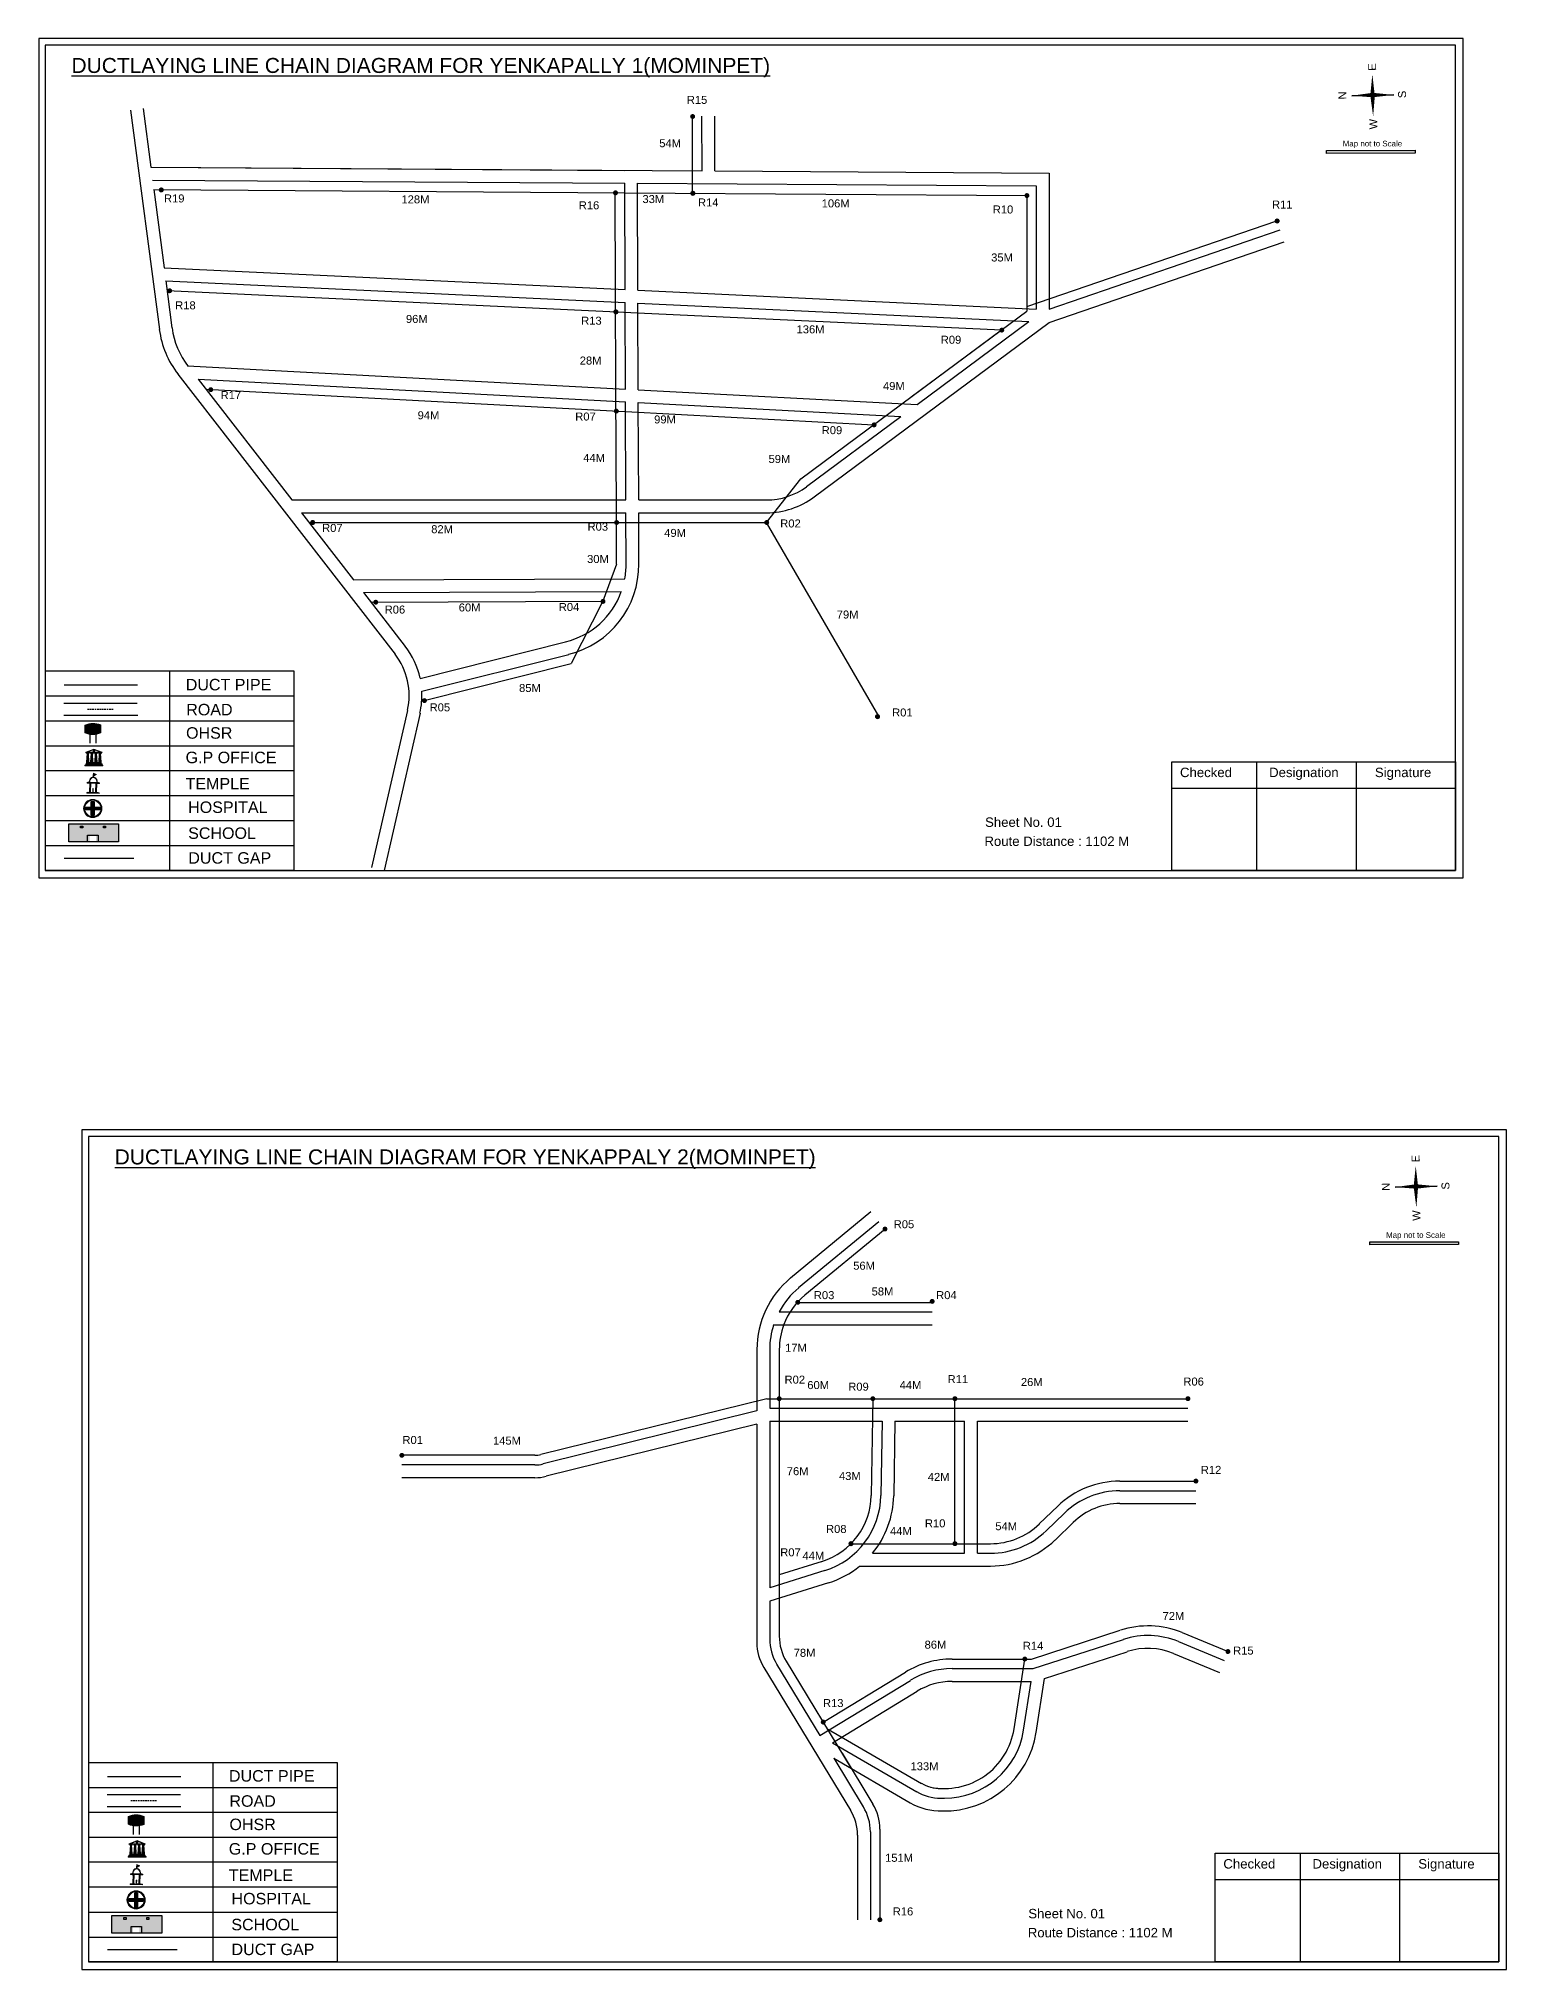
# Model space of a CAD drawing. Header units: inches. Extents: x -117 to 51867, y -12715 to 3423.
# Drawn here: x 47208 to 48126, y -9181 to -7974 of the extents above; entities that cross this region are included whole.
import ezdxf

# ---------------------------------------------------------------- set-up
doc = ezdxf.new("R2010")
doc.units = ezdxf.units.IN
doc.header["$MEASUREMENT"] = 0
doc.linetypes.add('DASHEDX2', pattern=[1.5, 1, -0.5])
for name, color, linetype in [('LANDMARK', 7, 'Continuous'), ('OHT', 7, 'Continuous'), ('pipe', 5, 'Continuous')]:
    doc.layers.add(name, color=color, linetype=linetype)
doc.styles.get("Standard").update_dxf_attribs({"font": 'arial.ttf'})

# ---------------------------------------------------------------- blocks, each defined once
blk = doc.blocks.new('OHT')
at = {"linetype": 'Continuous', "lineweight": 0, "true_color": 0x0ffffc}
blk.add_hatch(color=4, dxfattribs=at).paths.add_polyline_path([(0.012, 1), (0, 1, 0.101323), (-0.4, 0.916), (-0.4, 0.525, 0.194075), (0.399, 0.521), (0.399, 0.921, 0.097877)])
at = {"color": 4, "linetype": 'Continuous', "lineweight": 0, "true_color": 0x0ffffc, "flags": 128}
for points in [[(-0.4, 0.525), (-0.4, 0.916)], [(0.399, 0.521), (0.399, 0.921)]]:
    blk.add_lwpolyline(points, dxfattribs=at)
at = {"color": 4, "linetype": 'Continuous', "lineweight": 0, "true_color": 0x0ffffc, "const_width": 0.075, "flags": 128}
for points in [[(-0.15, 0), (-0.15, 0.475)], [(0.15, 0), (0.15, 0.473)]]:
    blk.add_lwpolyline(points, dxfattribs=at)
at = {"color": 4, "linetype": 'Continuous', "lineweight": 0, "true_color": 0x0ffffc}
for centre, radius, start, end in [((0.006, -0.019), 1.019, 67.31091, 113.47108), ((0.004, 1.513), 1.068, 247.76824, 291.70073)]:
    blk.add_arc(centre, radius, start, end, dxfattribs=at)
blk = doc.blocks.new('Government_Office')
at = {"linetype": 'Continuous', "lineweight": 0, "true_color": 0xff0000}
for points in [[(-0.5, 0.05), (0.5, 0.05), (0.5, 0), (-0.5, 0)], [(-0.45, 0.08), (-0.45, 0.12), (0.45, 0.12), (0.45, 0.08)], [(-0.4, 0.14), (-0.4, 0.18), (0.4, 0.18), (0.4, 0.14)]]:
    blk.add_hatch(color=1, dxfattribs=at).paths.add_polyline_path(points)
h = blk.add_hatch(color=1, dxfattribs=at)
h.paths.add_polyline_path([(0.44, 0.72), (0.45, 0.75), (0, 0.93), (-0.45, 0.75), (-0.44, 0.72)])
h.paths.add_polyline_path([(0.36, 0.75), (-0.36, 0.75), (0, 0.9)], flags=16)
h.paths.add_polyline_path([(0, 0.78, -1), (0, 0.87, -1)], flags=0)
h = blk.add_hatch(color=1, dxfattribs=at)
edge = h.paths.add_edge_path()
edge.add_line((-0.27, 0.2), (-0.3, 0.68))
edge.add_line((-0.3, 0.68), (-0.29, 0.68))
edge.add_arc((-0.28, 0.69), 0.0176, 225.304, 441.5659)
edge.add_line((-0.28, 0.7), (-0.39, 0.7))
edge.add_arc((-0.39, 0.69), 0.0176, 98.4341, 314.696)
edge.add_line((-0.38, 0.68), (-0.37, 0.68))
edge.add_line((-0.37, 0.68), (-0.4, 0.2))
edge.add_line((-0.4, 0.2), (-0.27, 0.2))
h = blk.add_hatch(color=1, dxfattribs=at)
edge = h.paths.add_edge_path()
edge.add_line((-0.05, 0.2), (-0.07, 0.68))
edge.add_line((-0.07, 0.68), (-0.07, 0.68))
edge.add_arc((-0.05, 0.69), 0.0176, 225.304, 441.5659)
edge.add_line((-0.05, 0.7), (-0.17, 0.7))
edge.add_arc((-0.17, 0.69), 0.0176, 98.4341, 314.696)
edge.add_line((-0.16, 0.68), (-0.15, 0.68))
edge.add_line((-0.15, 0.68), (-0.18, 0.2))
edge.add_line((-0.18, 0.2), (-0.05, 0.2))
h = blk.add_hatch(color=1, dxfattribs=at)
edge = h.paths.add_edge_path()
edge.add_arc((0, 0.83), 0.0467, 90, 270)
edge.add_arc((0, 0.83), 0.0467, 270, 450)
h = blk.add_hatch(color=1, dxfattribs=at)
edge = h.paths.add_edge_path()
edge.add_line((0.18, 0.2), (0.15, 0.68))
edge.add_line((0.15, 0.68), (0.16, 0.68))
edge.add_arc((0.17, 0.69), 0.0176, 225.304, 441.5659)
edge.add_line((0.17, 0.7), (0.05, 0.7))
edge.add_arc((0.05, 0.69), 0.0176, 98.4341, 314.696)
edge.add_line((0.07, 0.68), (0.07, 0.68))
edge.add_line((0.07, 0.68), (0.05, 0.2))
edge.add_line((0.05, 0.2), (0.18, 0.2))
h = blk.add_hatch(color=1, dxfattribs=at)
edge = h.paths.add_edge_path()
edge.add_line((0.4, 0.2), (0.37, 0.68))
edge.add_line((0.37, 0.68), (0.38, 0.68))
edge.add_arc((0.39, 0.69), 0.0176, 225.304, 441.5659)
edge.add_line((0.4, 0.7), (0.28, 0.7))
edge.add_arc((0.28, 0.69), 0.0176, 98.4341, 314.696)
edge.add_line((0.29, 0.68), (0.3, 0.68))
edge.add_line((0.3, 0.68), (0.27, 0.2))
edge.add_line((0.27, 0.2), (0.4, 0.2))
at = {"color": 1, "linetype": 'Continuous', "lineweight": 0, "true_color": 0xff0000, "flags": 128}
for points in [[(-0.5, 0.05), (0.5, 0.05), (0.5, 0), (-0.5, 0)], [(-0.45, 0.75), (-0.44, 0.72), (0.44, 0.72), (0.45, 0.75), (0, 0.93)], [(-0.45, 0.08), (-0.45, 0.12), (0.45, 0.12), (0.45, 0.08)], [(-0.4, 0.14), (-0.4, 0.18), (0.4, 0.18), (0.4, 0.14)], [(-0.36, 0.75), (0.36, 0.75), (0, 0.9)]]:
    blk.add_lwpolyline(points, close=True, dxfattribs=at)
for points in [[(-0.27, 0.2), (-0.3, 0.68), (-0.29, 0.68, 1.379694), (-0.28, 0.7), (-0.39, 0.7, 1.379694), (-0.38, 0.68), (-0.37, 0.68), (-0.4, 0.2)], [(-0.05, 0.2), (-0.07, 0.68), (-0.07, 0.68, 1.379694), (-0.05, 0.7), (-0.17, 0.7, 1.379694), (-0.16, 0.68), (-0.15, 0.68), (-0.18, 0.2)], [(0, 0.87, 1), (0, 0.78, 1)], [(0.18, 0.2), (0.15, 0.68), (0.16, 0.68, 1.379694), (0.17, 0.7), (0.05, 0.7, 1.379694), (0.07, 0.68), (0.07, 0.68), (0.05, 0.2)], [(0.4, 0.2), (0.37, 0.68), (0.38, 0.68, 1.379694), (0.4, 0.7), (0.28, 0.7, 1.379694), (0.29, 0.68), (0.3, 0.68), (0.27, 0.2)]]:
    blk.add_lwpolyline(points, format="xyb", close=True, dxfattribs=at)
blk = doc.blocks.new('Temple')
at = {"linetype": 'Continuous', "lineweight": 0, "true_color": 0xe66000}
blk.add_hatch(color=32, dxfattribs=at).paths.add_polyline_path([(-0.006, 1), (0.147, 0.931), (0, 0.85)])
at = {"linetype": 'Continuous', "lineweight": 0, "true_color": 0xff0000}
h = blk.add_hatch(color=1, dxfattribs=at)
edge = h.paths.add_edge_path()
edge.add_line((0.175, 0.49), (0.225, 0.49))
edge.add_line((0.225, 0.49), (0.225, 0.497))
edge.add_line((0.225, 0.497), (0.307, 0.497))
edge.add_line((0.307, 0.497), (0.307, 0.533))
edge.add_line((0.307, 0.533), (0.257, 0.533))
edge.add_line((0.257, 0.533), (0.257, 0.54))
edge.add_line((0.257, 0.54), (0.2, 0.54))
edge.add_spline(control_points=[(0.2, 0.54), (0.2, 0.589), (0.19, 0.638), (0.142, 0.743), (0.092, 0.79), (0.027, 0.805), (0.02, 0.806), (0.012, 0.806)], knot_values=[4.712389, 4.712389, 4.712389, 4.712389, 5.278166, 5.278166, 6.117402, 6.117402, 6.223801, 6.223801, 6.223801, 6.223801], degree=3, periodic=0)
edge.add_line((0.012, 0.806), (0.012, 0.79))
edge.add_line((0.012, 0.79), (-0.012, 0.79))
edge.add_line((-0.012, 0.79), (-0.012, 0.806))
edge.add_spline(control_points=[(-0.012, 0.806), (-0.055, 0.802), (-0.096, 0.781), (-0.171, 0.699), (-0.197, 0.628), (-0.2, 0.55), (-0.2, 0.545), (-0.2, 0.54)], knot_values=[6.343965, 6.343965, 6.343965, 6.343965, 6.956638, 6.956638, 7.795874, 7.795874, 7.853982, 7.853982, 7.853982, 7.853982], degree=3, periodic=0)
edge.add_line((-0.2, 0.54), (-0.257, 0.54))
edge.add_line((-0.257, 0.54), (-0.257, 0.533))
edge.add_line((-0.257, 0.533), (-0.307, 0.533))
edge.add_line((-0.307, 0.533), (-0.307, 0.497))
edge.add_line((-0.307, 0.497), (-0.225, 0.497))
edge.add_line((-0.225, 0.497), (-0.225, 0.49))
edge.add_line((-0.225, 0.49), (-0.175, 0.49))
edge.add_line((-0.175, 0.49), (-0.175, 0.07))
edge.add_arc((-0.205, 0.07), 0.03, -90, 0, ccw=False)
edge.add_line((-0.205, 0.04), (-0.257, 0.04))
edge.add_line((-0.257, 0.04), (-0.257, 0.033))
edge.add_line((-0.257, 0.033), (-0.307, 0.033))
edge.add_line((-0.307, 0.033), (-0.307, 0))
edge.add_line((-0.307, 0), (0.307, 0))
edge.add_line((0.307, 0), (0.307, 0.033))
edge.add_line((0.307, 0.033), (0.257, 0.033))
edge.add_line((0.257, 0.033), (0.257, 0.04))
edge.add_line((0.257, 0.04), (0.205, 0.04))
edge.add_arc((0.205, 0.07), 0.03, 180, 270, ccw=False)
edge.add_line((0.175, 0.07), (0.175, 0.49))
h.paths.add_polyline_path([(0.125, 0.07, -0.414214), (0.095, 0.04), (0.05, 0.04), (0.05, 0.033), (-0.05, 0.033), (-0.05, 0.04), (-0.095, 0.04, -0.414214), (-0.125, 0.07), (-0.125, 0.497), (0.125, 0.497)], flags=16)
edge = h.paths.add_edge_path(flags=16)
edge.add_ellipse((0, 0.54), major_axis=(0, 0.242), ratio=0.722808, start_angle=270, end_angle=450, ccw=False)
edge.add_line((0.175, 0.54), (-0.175, 0.54))
h.paths.add_polyline_path([(0.012, 0.23), (0.012, 0.07), (-0.012, 0.07), (-0.012, 0.23)], flags=0)
h = blk.add_hatch(color=1, dxfattribs=at)
edge = h.paths.add_edge_path()
edge.add_line((0.012, 0.857), (0, 0.85))
edge.add_line((0, 0.85), (-0.003, 0.925))
edge.add_line((-0.003, 0.925), (-0.012, 0.925))
edge.add_line((-0.012, 0.925), (-0.012, 0.806))
edge.add_spline(control_points=[(-0.012, 0.806), (-0.004, 0.807), (0.004, 0.807), (0.012, 0.806)], knot_values=[6.223801, 6.223801, 6.223801, 6.223801, 6.343965, 6.343965, 6.343965, 6.343965], degree=3, periodic=0)
edge.add_line((0.012, 0.806), (0.012, 0.857))
h = blk.add_hatch(color=1, dxfattribs=at)
edge = h.paths.add_edge_path()
edge.add_line((0.012, 0.79), (0.012, 0.806))
edge.add_spline(control_points=[(0.012, 0.806), (0.004, 0.807), (-0.004, 0.807), (-0.012, 0.806)], knot_values=[6.223801, 6.223801, 6.223801, 6.223801, 6.343965, 6.343965, 6.343965, 6.343965], degree=3, periodic=0)
edge.add_line((-0.012, 0.806), (-0.012, 0.79))
edge.add_line((-0.012, 0.79), (0.012, 0.79))
at = {"color": 32, "linetype": 'Continuous', "lineweight": 0, "true_color": 0xe66000, "flags": 128}
blk.add_lwpolyline([(-0.006, 1), (0.147, 0.931), (0, 0.85), (-0.006, 1)], dxfattribs=at)
at = {"color": 1, "linetype": 'Continuous', "lineweight": 0, "true_color": 0xff0000, "flags": 128}
blk.add_lwpolyline([(0.2, 0.54), (0.257, 0.54), (0.257, 0.533), (0.307, 0.533), (0.307, 0.497), (0.225, 0.497), (0.225, 0.49), (0.175, 0.49), (0.175, 0.07, 0.414214), (0.205, 0.04), (0.257, 0.04), (0.257, 0.033), (0.307, 0.033), (0.307, 0), (-0.307, 0), (-0.307, 0.033), (-0.257, 0.033), (-0.257, 0.04), (-0.205, 0.04, 0.414214), (-0.175, 0.07), (-0.175, 0.49), (-0.225, 0.49), (-0.225, 0.497), (-0.307, 0.497), (-0.307, 0.533), (-0.257, 0.533), (-0.257, 0.54), (-0.2, 0.54)], format="xyb", dxfattribs=at)
blk.add_lwpolyline([(-0.175, 0.54), (0.175, 0.54)], dxfattribs=at)
blk.add_lwpolyline([(0.125, 0.497), (0.125, 0.07, -0.414214), (0.095, 0.04), (0.05, 0.04), (0.05, 0.033), (-0.05, 0.033), (-0.05, 0.04), (-0.095, 0.04, -0.414214), (-0.125, 0.07), (-0.125, 0.497)], format="xyb", close=True, dxfattribs=at)
for points in [[(0.012, 0.925), (-0.012, 0.925), (-0.012, 0.79), (0.012, 0.79)], [(0.012, 0.23), (-0.012, 0.23), (-0.012, 0.07), (0.012, 0.07)]]:
    blk.add_lwpolyline(points, close=True, dxfattribs=at)
at = {"color": 1, "linetype": 'Continuous', "lineweight": 0, "true_color": 0xff0000}
blk.add_ellipse((0, 0.54), major_axis=(0, 0.242), ratio=0.722808, start_param=4.712389, end_param=7.853982, dxfattribs=at)
blk.add_open_spline([(0.2, 0.54), (0.2, 0.589), (0.19, 0.638), (0.142, 0.743), (0.092, 0.79), (-0.023, 0.816), (-0.085, 0.794), (-0.171, 0.699), (-0.197, 0.628), (-0.2, 0.55), (-0.2, 0.545), (-0.2, 0.54)], degree=3, knots=[4.712389, 4.712389, 4.712389, 4.712389, 5.278166, 5.278166, 6.117402, 6.117402, 6.956638, 6.956638, 7.795874, 7.795874, 7.853982, 7.853982, 7.853982, 7.853982], dxfattribs=at)
blk = doc.blocks.new('*U107')
at = {"color": 0, "linetype": 'DASHEDX2', "transparency": 16777216}
blk.add_line((-8.2, 0), (8, 0), dxfattribs=at)
blk = doc.blocks.new('Hospital')
at = {"linetype": 'Continuous', "lineweight": 0, "true_color": 0x000000}
h = blk.add_hatch(color=18, dxfattribs=at)
h.paths.add_polyline_path([(-0.5, 0, 1), (0.5, 0, 1)])
h.paths.add_polyline_path([(0.45, 0, -1), (-0.45, 0, -1)], flags=16)
at = {"linetype": 'Continuous', "true_color": 0xff0000}
blk.add_hatch(color=1, dxfattribs=at).paths.add_polyline_path([(-0.39, 0.08), (-0.08, 0.08), (-0.08, 0.39), (0.08, 0.39), (0.08, 0.08), (0.39, 0.08), (0.39, -0.08), (0.08, -0.08), (0.08, -0.39), (-0.08, -0.39), (-0.08, -0.08), (-0.39, -0.08)])
at = {"color": 1, "linetype": 'Continuous', "true_color": 0xff0000, "flags": 128}
blk.add_lwpolyline([(-0.39, 0.08), (-0.08, 0.08), (-0.08, 0.39), (0.08, 0.39), (0.08, 0.08), (0.39, 0.08), (0.39, -0.08), (0.08, -0.08), (0.08, -0.39), (-0.08, -0.39), (-0.08, -0.08), (-0.39, -0.08)], close=True, dxfattribs=at)
at = {"color": 18, "linetype": 'Continuous', "lineweight": 0, "true_color": 0x000000}
for radius in [0.5, 0.446]:
    blk.add_circle((0, 0), radius, dxfattribs=at)
blk = doc.blocks.new('*U109')
at = {"color": 0, "linetype": 'DASHEDX2', "transparency": 16777216}
blk.add_line((-8.2, 0), (8, 0), dxfattribs=at)

msp = doc.modelspace()

# ---------------------------------------------------------------- hatches: boundary and pattern name
at = {"ltscale": 0.5}
h = msp.add_hatch(color=5, dxfattribs=at)
h.dxf.hatch_style = 1
h.paths.add_polyline_path([(47618.7, -8023.1, 1), (47615.6, -8023.1, 1)])
at = {"true_color": 0x0093dd}
h = msp.add_hatch(color=142, dxfattribs=at)
h.dxf.hatch_style = 1
h.paths.add_polyline_path([(48013.2, -8044.3), (48013.2, -8046.2), (48068.7, -8046), (48068.7, -8044.2)])
at = {"ltscale": 0.5}
h = msp.add_hatch(color=5, dxfattribs=at)
h.dxf.hatch_style = 1
h.paths.add_polyline_path([(47286.7, -8069, 1), (47283.5, -8069, 1)])
h = msp.add_hatch(color=5, dxfattribs=at)
h.dxf.hatch_style = 1
h.paths.add_polyline_path([(47570.5, -8070.8, 1), (47567.4, -8070.8, 1)])
h = msp.add_hatch(color=5, dxfattribs=at)
h.dxf.hatch_style = 1
h.paths.add_polyline_path([(47618.9, -8071.1, 1), (47615.7, -8071.1, 1)])
h = msp.add_hatch(color=5, dxfattribs=at)
h.dxf.hatch_style = 1
h.paths.add_polyline_path([(47827.6, -8072.5, 1), (47824.5, -8072.5, 1)])
h = msp.add_hatch(color=5, dxfattribs=at)
h.dxf.hatch_style = 1
h.paths.add_polyline_path([(47984, -8088.4, 1), (47980.8, -8088.4, 1)])
h = msp.add_hatch(color=5, dxfattribs=at)
h.dxf.hatch_style = 1
h.paths.add_polyline_path([(47291.9, -8132, 1), (47288.8, -8132, 1)])
h = msp.add_hatch(color=5, dxfattribs=at)
h.dxf.hatch_style = 1
h.paths.add_polyline_path([(47570.8, -8145.2, 1), (47567.6, -8145.2, 1)])
h = msp.add_hatch(color=5, dxfattribs=at)
h.dxf.hatch_style = 1
h.paths.add_polyline_path([(47811.9, -8156.6, 1), (47808.8, -8156.6, 1)])
h = msp.add_hatch(color=5, dxfattribs=at)
h.dxf.hatch_style = 1
h.paths.add_polyline_path([(47317.6, -8193.8, 1), (47314.5, -8193.8, 1)])
h = msp.add_hatch(color=5, dxfattribs=at)
h.dxf.hatch_style = 1
h.paths.add_polyline_path([(47571, -8207.2, 1), (47567.9, -8207.2, 1)])
h = msp.add_hatch(color=5, dxfattribs=at)
h.dxf.hatch_style = 1
h.paths.add_polyline_path([(47732.1, -8215.8, 1), (47729, -8215.8, 1)])
h = msp.add_hatch(color=5, dxfattribs=at)
h.dxf.hatch_style = 1
h.paths.add_polyline_path([(47381.3, -8276.8, 1), (47378.1, -8276.8, 1)])
h = msp.add_hatch(color=5, dxfattribs=at)
h.dxf.hatch_style = 1
h.paths.add_polyline_path([(47571.2, -8276.8, 1), (47568.1, -8276.8, 1)])
h = msp.add_hatch(color=5, dxfattribs=at)
h.dxf.hatch_style = 1
h.paths.add_polyline_path([(47665, -8276.8, 1), (47661.9, -8276.8, 1)])
h = msp.add_hatch(color=5, dxfattribs=at)
h.dxf.hatch_style = 1
h.paths.add_polyline_path([(47562.7, -8326.1, 1), (47559.6, -8326.1, 1)])
h = msp.add_hatch(color=5, dxfattribs=at)
h.dxf.hatch_style = 1
h.paths.add_polyline_path([(47420.7, -8326.6, 1), (47417.6, -8326.6, 1)])
h = msp.add_hatch(color=5, dxfattribs=at)
h.dxf.hatch_style = 1
h.paths.add_polyline_path([(47451.1, -8388.1, 1), (47448, -8388.1, 1)])
h = msp.add_hatch(color=5, dxfattribs=at)
h.dxf.hatch_style = 1
h.paths.add_polyline_path([(47734.3, -8398.1, 1), (47731.1, -8398.1, 1)])
at = {"true_color": 0xc8c92d}
h = msp.add_hatch(color=52, dxfattribs=at)
h.dxf.hatch_style = 1
h.paths.add_polyline_path([(47233.4, -8465.2), (47227.3, -8465.2), (47227.3, -8476.3), (47233.4, -8476.3)])
h.paths.add_polyline_path([(47258.3, -8465.2), (47252.1, -8465.2), (47252.1, -8476.3), (47258.3, -8476.3)])
at = {"true_color": 0x293189}
h = msp.add_hatch(color=177, dxfattribs=at)
h.dxf.hatch_style = 1
h.paths.add_polyline_path([(47252.1, -8465.2), (47233.4, -8465.2), (47233.4, -8476.3), (47240.4, -8476.3), (47240.4, -8472.7), (47244.3, -8472.7), (47244.3, -8476.3), (47252.1, -8476.3)])
h.paths.add_polyline_path([(47236.1, -8467.7), (47234.7, -8467.7), (47234.7, -8466.5), (47236.1, -8466.5)], flags=16)
h.paths.add_polyline_path([(47249, -8467.7), (47249, -8466.5), (47250.3, -8466.5), (47250.3, -8467.7)], flags=16)
at = {"ltscale": 0.5}
h = msp.add_hatch(color=5, dxfattribs=at)
h.dxf.hatch_style = 1
h.paths.add_polyline_path([(47738.9, -8718.3, 1), (47735.8, -8718.3, 1)])
at = {"true_color": 0x0093dd}
h = msp.add_hatch(color=142, dxfattribs=at)
h.dxf.hatch_style = 1
h.paths.add_polyline_path([(48040.3, -8726.3), (48040.3, -8728.1), (48095.8, -8728), (48095.8, -8726.2)])
at = {"ltscale": 0.5}
h = msp.add_hatch(color=5, dxfattribs=at)
h.dxf.hatch_style = 1
h.paths.add_polyline_path([(47684.4, -8764.1, 1), (47681.3, -8764.1, 1)])
h = msp.add_hatch(color=5, dxfattribs=at)
h.dxf.hatch_style = 1
h.paths.add_polyline_path([(47768.4, -8763.5, 1), (47765.3, -8763.5, 1)])
h = msp.add_hatch(color=5, dxfattribs=at)
h.dxf.hatch_style = 1
h.paths.add_polyline_path([(47672.8, -8824.3, 1), (47669.7, -8824.3, 1)])
h = msp.add_hatch(color=5, dxfattribs=at)
h.dxf.hatch_style = 1
h.paths.add_polyline_path([(47731.3, -8824.3, 1), (47728.2, -8824.3, 1)])
h = msp.add_hatch(color=5, dxfattribs=at)
h.dxf.hatch_style = 1
h.paths.add_polyline_path([(47782.6, -8824.3, 1), (47779.5, -8824.3, 1)])
h = msp.add_hatch(color=5, dxfattribs=at)
h.dxf.hatch_style = 1
h.paths.add_polyline_path([(47928.2, -8824.3, 1), (47925.1, -8824.3, 1)])
h = msp.add_hatch(color=5, dxfattribs=at)
h.dxf.hatch_style = 1
h.paths.add_polyline_path([(47437, -8859.7, 1), (47433.9, -8859.7, 1)])
h = msp.add_hatch(color=5, dxfattribs=at)
h.dxf.hatch_style = 1
h.paths.add_polyline_path([(47933.2, -8875.8, 1), (47930.1, -8875.8, 1)])
h = msp.add_hatch(color=5, dxfattribs=at)
h.dxf.hatch_style = 1
h.paths.add_polyline_path([(47717.7, -8914.9, 1), (47714.5, -8914.9, 1)])
h = msp.add_hatch(color=5, dxfattribs=at)
h.dxf.hatch_style = 1
h.paths.add_polyline_path([(47782.6, -8914.9, 1), (47779.5, -8914.9, 1)])
h = msp.add_hatch(color=5, dxfattribs=at)
h.dxf.hatch_style = 1
h.paths.add_polyline_path([(47826.3, -8987, 1), (47823.2, -8987, 1)])
h = msp.add_hatch(color=5, dxfattribs=at)
h.dxf.hatch_style = 1
h.paths.add_polyline_path([(47953.2, -8982.3, 1), (47950.1, -8982.3, 1)])
h = msp.add_hatch(color=5, dxfattribs=at)
h.dxf.hatch_style = 1
h.paths.add_polyline_path([(47700.3, -9026.4, 1), (47697.2, -9026.4, 1)])
at = {"true_color": 0xc8c92d}
h = msp.add_hatch(color=52, dxfattribs=at)
h.dxf.hatch_style = 1
h.paths.add_polyline_path([(47260.5, -9147.2), (47254.3, -9147.2), (47254.3, -9158.3), (47260.5, -9158.3)])
h.paths.add_polyline_path([(47285.3, -9147.2), (47279.2, -9147.2), (47279.2, -9158.3), (47285.3, -9158.3)])
at = {"true_color": 0x293189}
h = msp.add_hatch(color=177, dxfattribs=at)
h.dxf.hatch_style = 1
h.paths.add_polyline_path([(47279.2, -9147.2), (47260.5, -9147.2), (47260.5, -9158.3), (47267.5, -9158.3), (47267.5, -9154.7), (47271.3, -9154.7), (47271.3, -9158.3), (47279.2, -9158.3)])
h.paths.add_polyline_path([(47263.1, -9149.7), (47261.8, -9149.7), (47261.8, -9148.4), (47263.1, -9148.4)], flags=16)
h.paths.add_polyline_path([(47276, -9149.7), (47276, -9148.4), (47277.4, -9148.4), (47277.4, -9149.7)], flags=16)
at = {"ltscale": 0.5}
h = msp.add_hatch(color=5, dxfattribs=at)
h.dxf.hatch_style = 1
h.paths.add_polyline_path([(47735.7, -9149.9, 1), (47732.6, -9149.9, 1)])

# ---------------------------------------------------------------- linework, layer by layer
for p, q in [((48055.3, -8009.6), (48029, -8010.1)), ((48029, -8010.1), (48055.3, -8009.6)), ((48055.3, -8009.6), (48029, -8010.1)), ((48042.2, -8009.8), (48055.3, -8009.6)), ((47265.8, -8019.2), (47283.9, -8156.1)), ((47273.7, -8018.2), (47278.6, -8054.8)), ((47623.1, -8057.1), (47623, -8023)), ((47631.1, -8057.1), (47631, -8023)), ((47278.6, -8054.8), (47574.7, -8056.8)), ((47278.6, -8054.8), (47623.1, -8057.1)), ((47631.1, -8057.1), (47839.9, -8058.5)), ((47839.9, -8058.5), (47839.9, -8143.4)), ((47279.6, -8062.8), (47279.6, -8062.8)), ((47279.6, -8062.8), (47574.7, -8064.8)), ((47280.4, -8068.8), (47286.9, -8117.7)), ((47575, -8131.3), (47574.7, -8064.8)), ((47583, -8131.7), (47582.7, -8064.8)), ((47582.7, -8064.8), (47831.9, -8066.4)), ((47831.9, -8066.4), (47831.9, -8143.5)), ((47839.9, -8143.4), (47984.2, -8093.9)), ((47839.9, -8151.9), (47986.8, -8101.5)), ((47286.9, -8117.7), (47575, -8131.3)), ((47287.9, -8125.8), (47575, -8139.4)), ((47287.9, -8125.8), (47291.8, -8155.1)), ((47575.2, -8193.4), (47575, -8139.4)), ((47583, -8131.7), (47831.9, -8143.5)), ((47583.2, -8193.9), (47583, -8139.7)), ((47583, -8139.7), (47827.3, -8151.3)), ((47693.1, -8260.8), (47839.9, -8151.9)), ((47757.4, -8203.1), (47827.3, -8151.3)), ((47301.6, -8178.9), (47575.2, -8193.4)), ((47295.5, -8184.1), (47431.2, -8359.1)), ((47308.1, -8187.3), (47366.6, -8262.7)), ((47308.1, -8187.3), (47575.2, -8201.5)), ((47575.5, -8262.7), (47575.2, -8201.5)), ((47583.2, -8193.9), (47757.4, -8203.1)), ((47583.5, -8262.7), (47583.2, -8201.9)), ((47583.2, -8201.9), (47747.3, -8210.6)), ((47688.3, -8254.4), (47747.3, -8210.6)), ((47366.6, -8262.7), (47575.5, -8262.7)), ((47583.5, -8262.7), (47663.3, -8262.7)), ((47372.8, -8270.7), (47575.5, -8270.7)), ((47372.8, -8270.7), (47405.3, -8312.6)), ((47575.6, -8302.7), (47575.5, -8270.7)), ((47583.6, -8302.7), (47583.5, -8270.7)), ((47583.5, -8270.7), (47663.3, -8270.7)), ((47405.3, -8312.6), (47574.8, -8312)), ((47411.5, -8320.6), (47572.6, -8320)), ((47411.5, -8320.6), (47437.5, -8354.2)), ((47446.9, -8374.2), (47537.7, -8351.4)), ((47447.9, -8382.1), (47539.7, -8359.2)), ((47212.6, -8369.8), (47212.6, -8493)), ((47290.3, -8369.8), (47290.3, -8494.2)), ((47368.1, -8385.4), (47212.6, -8385.4)), ((47224.2, -8389.7), (47270.1, -8389.7)), ((47439, -8394.2), (47416.5, -8492.4)), ((47446.8, -8395.9), (47424.3, -8494.2)), ((47368.1, -8400.9), (47212.6, -8400.9)), ((47224.2, -8397.2), (47270.4, -8397.2)), ((47368.1, -8416.5), (47212.6, -8416.5)), ((47368.1, -8432), (47212.6, -8432)), ((47368.1, -8447.6), (47212.6, -8447.6)), ((47212.6, -8463.1), (47368.1, -8463.1)), ((47212.6, -8478.7), (47368.1, -8478.7)), ((47212.6, -8493), (47212.6, -8494.2)), ((47212.6, -8493.3), (47212.6, -8494.2)), ((47368.1, -8494.2), (47212.6, -8494.2)), ((48082.4, -8691.6), (48056.1, -8692.1)), ((48056.1, -8692.1), (48082.4, -8691.6)), ((48082.4, -8691.6), (48056.1, -8692.1)), ((48069.2, -8691.8), (48082.4, -8691.6)), ((47728.5, -8707.5), (47678.3, -8748.9)), ((47733.6, -8713.7), (47683.4, -8755.1)), ((47671.2, -8770.1), (47766.9, -8770.1)), ((47667.7, -8778.1), (47766.9, -8778.1)), ((47657.3, -8793.6), (47657.3, -8832)), ((47665.3, -8793.6), (47665.3, -8830.3)), ((47665.3, -8830.3), (47762.5, -8830.3)), ((47762.5, -8830.3), (47871.5, -8830.3)), ((47871.5, -8830.3), (47926.6, -8830.3)), ((47657.3, -8832), (47523.7, -8865)), ((47657.3, -8840.2), (47525.7, -8872.8)), ((47657.3, -8840.2), (47657.3, -8976.7)), ((47665.3, -8838.3), (47735.5, -8838.3)), ((47665.3, -8838.3), (47665.3, -8942.5)), ((47735.5, -8838.3), (47734.8, -8884.8)), ((47743.5, -8838.3), (47742.8, -8885)), ((47743.5, -8838.3), (47787.1, -8838.3)), ((47787.1, -8920.9), (47787.1, -8838.3)), ((47795.1, -8920.9), (47795.1, -8838.3)), ((47795.1, -8838.3), (47871.5, -8838.3)), ((47871.5, -8838.3), (47926.6, -8838.3)), ((47518.5, -8865.7), (47435.4, -8865.7)), ((47518.5, -8873.7), (47435.4, -8873.7)), ((47884.2, -8881.8), (47931.7, -8881.8)), ((47884.2, -8889.8), (47931.7, -8889.8)), ((47838, -8906.9), (47849.5, -8895.8)), ((47843.6, -8912.7), (47855.1, -8901.5)), ((47729.5, -8920.9), (47787.1, -8920.9)), ((47795.1, -8920.9), (47803.3, -8920.9)), ((47699.7, -8931.7), (47665.3, -8942.5)), ((47702.1, -8939.4), (47665.3, -8950.9)), ((47721.5, -8928.9), (47803.3, -8928.9)), ((47665.3, -8950.9), (47665.3, -8974.5)), ((47829.9, -8993), (47886.3, -8974.7)), ((47920.7, -8976.1), (47949.4, -8987.9)), ((47837, -8999.1), (47888.7, -8982.4)), ((47917.7, -8983.5), (47946.3, -8995.3)), ((47661.6, -8992.3), (47715.8, -9081.5)), ((47669.6, -8990.1), (47696.7, -9034.7)), ((47696.7, -9034.7), (47753.3, -9000.3)), ((47779.3, -8993), (47829.9, -8993)), ((47831.9, -9032.8), (47837, -8999.1)), ((47704.6, -9039.3), (47757.5, -9007.1)), ((47779.3, -9001), (47828.6, -9001)), ((47823.9, -9031.5), (47828.6, -9001)), ((47704.6, -9039.3), (47757.2, -9069.9)), ((47239.6, -9051.8), (47239.6, -9175)), ((47317.4, -9051.8), (47317.4, -9176.2)), ((47705.4, -9049), (47753.1, -9076.8)), ((47705.4, -9049), (47723.8, -9079.3)), ((47395.2, -9067.4), (47239.6, -9067.4)), ((47251.3, -9071.6), (47297.2, -9071.6)), ((47395.2, -9082.9), (47239.6, -9082.9)), ((47251.3, -9079.2), (47297.4, -9079.2)), ((47772.2, -9073.9), (47774.5, -9073.9)), ((47728.2, -9094.9), (47728.2, -9149.9)), ((47395.2, -9098.5), (47239.6, -9098.5)), ((47720.2, -9097.1), (47720.2, -9149.9)), ((47395.2, -9114), (47239.6, -9114)), ((47395.2, -9129.6), (47239.6, -9129.6)), ((47239.6, -9145.1), (47395.2, -9145.1)), ((47239.6, -9160.7), (47395.2, -9160.7)), ((47239.6, -9175), (47239.6, -9176.2)), ((47239.6, -9175.2), (47239.6, -9176.2)), ((47395.2, -9176.2), (47239.6, -9176.2))]:
    msp.add_line(p, q)
at = {"color": 1}
for p, q in [((48029, -8010.1), (48042.2, -8009.8)), ((48056.1, -8692.1), (48069.2, -8691.8))]:
    msp.add_line(p, q, dxfattribs=at)
at = {"color": 242, "true_color": 0xcd2027}
for p, q in [((47969.6, -8426.4), (47969.6, -8494.3)), ((48031.8, -8426.4), (48031.8, -8494.3)), ((47916.7, -8442.8), (48093.9, -8442.8)), ((47996.7, -9108.4), (47996.7, -9176.3)), ((48058.9, -9108.4), (48058.9, -9176.3)), ((47943.7, -9124.8), (48121, -9124.8))]:
    msp.add_line(p, q, dxfattribs=at)
for points in [[(47208.5, -7974.4), (47208.5, -8498.9), (48098.6, -8498.9), (48098.6, -7974.4)], [(47212.6, -7978.5), (47212.6, -8494.2), (48093.9, -8494.2), (48093.9, -7978.5)], [(47258.3, -8465.2), (47258.3, -8476.3), (47227.3, -8476.3), (47227.3, -8465.2)], [(47236.1, -8466.5), (47236.1, -8467.7), (47234.7, -8467.7), (47234.7, -8466.5)], [(47249, -8467.7), (47249, -8466.5), (47250.3, -8466.5), (47250.3, -8467.7)], [(47235.5, -8656.4), (47235.5, -9180.9), (48125.7, -9180.9), (48125.7, -8656.4)], [(47239.6, -8660.4), (47239.6, -9176.2), (48121, -9176.2), (48121, -8660.4)], [(47285.4, -9147.2), (47285.4, -9158.3), (47254.3, -9158.3), (47254.3, -9147.2)], [(47263.1, -9148.4), (47263.1, -9149.7), (47261.8, -9149.7), (47261.8, -9148.4)], [(47276, -9149.7), (47276, -9148.4), (47277.4, -9148.4), (47277.4, -9149.7)]]:
    msp.add_lwpolyline(points, close=True)
at = {"color": 142, "true_color": 0x0093dd}
for points in [[(48068.7, -8046), (48013.2, -8046.2), (48013.2, -8044.3), (48068.7, -8044.2), (48068.7, -8046)], [(48095.8, -8728), (48040.3, -8728.1), (48040.3, -8726.3), (48095.8, -8726.2), (48095.8, -8728)]]:
    msp.add_lwpolyline(points, dxfattribs=at)
for points in [[(47368.1, -8494.2), (47368.1, -8369.8), (47212.6, -8369.8)], [(47239.1, -8476.3), (47239.1, -8472.2), (47245.6, -8472.2), (47245.6, -8476.3)], [(47395.2, -9176.2), (47395.2, -9051.8), (47239.6, -9051.8)], [(47266.2, -9158.3), (47266.2, -9154.2), (47272.7, -9154.2), (47272.7, -9158.3)]]:
    msp.add_lwpolyline(points)
at = {"color": 242, "true_color": 0xcd2027}
for points in [[(48093.9, -8494.3), (47916.7, -8494.3), (47916.7, -8426.4), (48093.9, -8426.4)], [(48121, -9176.3), (47943.7, -9176.3), (47943.7, -9108.4), (48121, -9108.4)]]:
    msp.add_lwpolyline(points, close=True, dxfattribs=at)
for centre, radius, start, end in [((47341.4, -8148.6), 50, 187.5075, 217.7903), ((47341.4, -8148.6), 50, 187.5075, 217.7903), ((47341.4, -8148.6), 58, 187.5075, 217.7903), ((47663.3, -8220.7), 42, 270, 306.5936), ((47663.3, -8220.7), 50, 270, 306.5936), ((47525.6, -8302.9), 58, 284.0622, 0.2074), ((47525.6, -8302.9), 50, 349.5396, 0.2074), ((47525.6, -8302.9), 50, 284.0622, 340.0187), ((47398, -8384.8), 42, 347.1368, 37.7903), ((47398, -8384.8), 50, 12.2935, 37.7903), ((47398, -8384.8), 50, 347.1368, 3.0589), ((47715.3, -8793.6), 58, 129.5441, 180), ((47715.3, -8793.6), 50, 129.5441, 151.8904), ((47715.3, -8793.6), 50, 161.8708, 180), ((47518.5, -8843.7), 22, 270, 283.8916), ((47518.5, -8843.7), 30, 270, 283.8916), ((47684.8, -8884), 50, 287.4062, 359.0625), ((47684.8, -8884), 58, 320.4754, 359.0625), ((47884.2, -8931.8), 50, 90, 133.9842), ((47884.2, -8931.8), 42, 90, 133.9842), ((47803.3, -8870.9), 50, 270, 313.9842), ((47803.3, -8870.9), 58, 270, 313.9842), ((47684.8, -8884), 58, 287.4062, 309.2547), ((47695.3, -8974.5), 30, 180, 211.2758), ((47901.7, -9022.3), 50, 67.6514, 107.9709), ((47687.3, -8976.7), 30, 180, 211.2758), ((47901.7, -9022.3), 42, 67.6514, 107.9709), ((47779.3, -9043), 50, 90, 121.2758), ((47779.3, -9043), 42, 90, 121.2758), ((47774.5, -9023.9), 58, 268.7559, 351.2455), ((47774.5, -9023.9), 50, 270, 351.2455), ((47772.2, -9043.9), 30, 239.8016, 270), ((47690.2, -9097.1), 30, 0, 31.2758), ((47698.2, -9094.9), 30, 0, 31.2758), ((47772.2, -9043.9), 38, 239.8016, 271.537)]:
    msp.add_arc(centre, radius, start, end)
for points in [[(48043.4, -8009.8), (48040.6, -8009.9), (48041.9, -7996.7)], [(48043.4, -8009.8), (48040.6, -8009.9), (48041.9, -7996.7)], [(48043.5, -8009.8), (48040.6, -8009.9), (48042.4, -8023)], [(48043.5, -8009.8), (48040.6, -8009.9), (48042.4, -8023)], [(48042.2, -8011.1), (48042.1, -8008.3), (48055.3, -8009.6)], [(48042.2, -8011.1), (48042.1, -8008.3), (48055.3, -8009.6)], [(48070.5, -8691.8), (48067.7, -8691.8), (48069, -8678.7)], [(48070.5, -8691.8), (48067.7, -8691.8), (48069, -8678.7)], [(48070.5, -8691.8), (48067.7, -8691.8), (48069.4, -8705)], [(48070.5, -8691.8), (48067.7, -8691.8), (48069.4, -8705)], [(48069.2, -8693.1), (48069.2, -8690.3), (48082.4, -8691.6)], [(48069.2, -8693.1), (48069.2, -8690.3), (48082.4, -8691.6)]]:
    msp.add_solid(points)
at = {"color": 1}
for points in [[(48042.2, -8011.1), (48042.1, -8008.3), (48029, -8010.1)], [(48042.2, -8011.1), (48042.1, -8008.3), (48029, -8010.1)], [(48069.2, -8693.1), (48069.2, -8690.3), (48056.1, -8692.1)], [(48069.2, -8693.1), (48069.2, -8690.3), (48056.1, -8692.1)]]:
    msp.add_solid(points, dxfattribs=at)
at = {"layer": 'OHT', "color": 5}
for p, q in [((47224.4, -8378.3), (47270.3, -8378.3)), ((47251.5, -9060.3), (47297.3, -9060.3))]:
    msp.add_line(p, q, dxfattribs=at)
at = {"layer": 'OHT', "color": 1}
for p, q in [((47224.4, -8486.5), (47268, -8486.5)), ((47251.5, -9168.5), (47295.1, -9168.5))]:
    msp.add_line(p, q, dxfattribs=at)
at = {"layer": 'pipe'}
for p, q in [((47617.1, -8071), (47617, -8023)), ((47280.4, -8068.8), (47574.8, -8070.8)), ((47569, -8131.4), (47568.8, -8070.7)), ((47574.8, -8070.8), (47825.9, -8072.4)), ((47825.9, -8072.4), (47825.9, -8144.8)), ((47825.9, -8141.9), (47982.2, -8088.3)), ((47569.2, -8193.5), (47569, -8131.1)), ((47288.7, -8131.8), (47583, -8145.7)), ((47582.7, -8145.7), (47810.2, -8156.5)), ((47753.8, -8198.3), (47825.9, -8144.8)), ((47684.8, -8249.6), (47810.2, -8156.5)), ((47313, -8193.5), (47574.9, -8207.5)), ((47569.5, -8270.7), (47569.2, -8193.1)), ((47575.3, -8207.5), (47730.4, -8215.7)), ((47663.3, -8276.7), (47684.8, -8249.6)), ((47569.6, -8302.7), (47569.5, -8270.7)), ((47377.4, -8276.7), (47575.5, -8276.7)), ((47575.5, -8276.7), (47663.3, -8276.7)), ((47733.6, -8397.8), (47663.3, -8276.7)), ((47569.6, -8302.9), (47561, -8326)), ((47416.1, -8326.6), (47561, -8326)), ((47561, -8326), (47541.2, -8365)), ((47449.4, -8388), (47541.2, -8365)), ((47737.4, -8718.3), (47687.2, -8759.7)), ((47682.7, -8764.1), (47766.9, -8764.1)), ((47671.3, -8793.6), (47671.3, -8838.3)), ((47663.6, -8824.3), (47522.3, -8859.2)), ((47663.6, -8824.3), (47762.5, -8824.3)), ((47729.8, -8824.3), (47728.8, -8884.7)), ((47762.5, -8824.3), (47871.5, -8824.3)), ((47781.1, -8914.9), (47781.1, -8824.3)), ((47871.5, -8824.3), (47926.6, -8824.3)), ((47671.3, -8838.3), (47671.3, -8972.8)), ((47518.5, -8859.7), (47435.4, -8859.7)), ((47884.2, -8875.8), (47931.7, -8875.8)), ((47833.8, -8902.6), (47845.4, -8891.5)), ((47716.1, -8914.9), (47803.3, -8914.9)), ((47698, -8926), (47671.3, -8934.4)), ((47828.9, -8987), (47884.4, -8969)), ((47923, -8970.5), (47951.7, -8982.3)), ((47779.3, -8987), (47828.9, -8987)), ((47818, -9030.6), (47824.7, -8987)), ((47675.6, -8988.4), (47716.3, -9055.3)), ((47698.7, -9026.4), (47750.2, -8995.2)), ((47701.1, -9030.3), (47760.2, -9064.7)), ((47710.5, -9045.9), (47729.8, -9077.6)), ((47734.2, -9093.2), (47734.2, -9149.9))]:
    msp.add_line(p, q, dxfattribs=at)
for centre, radius, start, end in [((47715.3, -8793.6), 44, 129.5441, 159.2929), ((47715.3, -8793.6), 44, 159.2929, 180), ((47518.5, -8843.7), 16, 270, 283.8916), ((47884.2, -8931.8), 56, 90, 133.9842), ((47684.8, -8884), 44, 287.4062, 359.0625), ((47803.3, -8870.9), 44, 270, 313.9842), ((47701.3, -8972.8), 30, 180, 211.2758), ((47901.7, -9022.3), 56, 67.6514, 107.9709), ((47779.3, -9043), 56, 90, 121.2758), ((47774.5, -9023.9), 44, 258.7077, 351.2455), ((47772.2, -9043.9), 24, 239.8016, 270), ((47704.2, -9093.2), 30, 0, 31.2758)]:
    msp.add_arc(centre, radius, start, end, dxfattribs=at)

# ---------------------------------------------------------------- block references
at = {"linetype": 'DASHEDX2'}
for name, p in [('*U107', (47247.2, -8393.4)), ('*U109', (47274.3, -9075.4))]:
    msp.add_blockref(name, p, dxfattribs=at)
at = {"layer": 'LANDMARK'}
for name, p, xscale, yscale, zscale in [('Government_Office', (47243, -8428.9), 11.32114773247135, 11.32114773247135, 11.32114773247135), ('Hospital', (47242.3, -8455.5), 11.41772014427468, 11.41772014427468, 11.41772014427468), ('Government_Office', (47270, -9110.9), 11.32114773247135, 11.32114773247135, 11.32114773247135), ('Hospital', (47269.4, -9137.5), 11.41772014427468, 11.41772014427468, 11.41772014427468)]:
    msp.add_blockref(name, p, dxfattribs=dict(at, xscale=xscale, yscale=yscale, zscale=zscale))
at = {"layer": 'LANDMARK', "xscale": 12.62452535729322, "yscale": 12.62452535729322, "zscale": 12.62452535729322, "rotation": 358.3713438591284}
for p in [(47242.4, -8446), (47269.5, -9128)]:
    msp.add_blockref('Temple', p, dxfattribs=at)
at = {"layer": 'OHT', "xscale": 12.45189723782068, "yscale": 12.45189723782068, "zscale": 12.45189723782068}
for p in [(47242.4, -8414.8), (47269.5, -9096.8)]:
    msp.add_blockref('OHT', p, dxfattribs=at)

# ---------------------------------------------------------------- texts
at = {"color": 242, "true_color": 0xcd2027}
for s, p in [('%%UDUCTLAYING LINE CHAIN DIAGRAM FOR YENKAPALLY 1(MOMINPET)', (47229, -7995.9)), ('%%UDUCTLAYING LINE CHAIN DIAGRAM FOR YENKAPPALY 2(MOMINPET)', (47256, -8677.9))]:
    msp.add_text(s, height=9.375, dxfattribs=at).set_placement(p)
for s, p in [('E', (48044.3, -7994.5)), ('N', (48025.7, -8012.4)), ('S', (48063, -8011.6)), ('W', (48045, -8031.1)), ('E', (48071.4, -8676.5)), ('N', (48052.8, -8694.4)), ('S', (48090.1, -8693.6)), ('W', (48072, -8713.1))]:
    msp.add_text(s, height=4.95, rotation=91.0063).set_placement(p)
for s, height, p in [('R15', 5, (47613.5, -8015.2)), ('54M', 5, (47596.3, -8042.3)), ('Map not to Scale', 3.542, (48023.4, -8041.8)), ('R19', 5, (47286.8, -8076.8)), ('128M', 5, (47435.2, -8077.4)), ('R16', 5, (47546, -8081.1)), ('33M', 5, (47585.8, -8077.2)), ('R14', 5, (47620.5, -8079.3)), ('106M', 5, (47697.8, -8079.9)), ('R10', 5, (47804.7, -8083.7)), ('R11', 5, (47979.2, -8080.6)), ('35M', 5, (47803.7, -8113.7)), ('R18', 5, (47293.8, -8143.6)), ('96M', 5, (47438, -8152.1)), ('R13', 5, (47547.5, -8153.2)), ('136M', 5, (47682.1, -8158.6)), ('R09', 5, (47772.2, -8165.1)), ('28M', 5, (47546.6, -8178.1)), ('49M', 5, (47736.1, -8194)), ('R17', 5, (47322.2, -8199.7)), ('94M', 5, (47445.3, -8212.3)), ('R07', 5, (47543.8, -8213.1)), ('99M', 5, (47593.1, -8214.9)), ('R09', 5, (47697.8, -8221.6)), ('44M', 5, (47548.8, -8238.9)), ('59M', 5, (47664.6, -8239.6)), ('R02', 5, (47671.9, -8279.9)), ('R07', 5, (47385.6, -8282.7)), ('82M', 5, (47453.8, -8283.5)), ('R03', 5, (47551.5, -8281.9)), ('49M', 5, (47599.4, -8285.8)), ('30M', 5, (47551.2, -8302.1)), ('R06', 5, (47424.7, -8333.7)), ('60M', 5, (47471, -8332.4)), ('R04', 5, (47533.5, -8332.1)), ('79M', 5, (47707.2, -8336.8)), ('DUCT PIPE', 7.18, (47300.4, -8381.7)), ('85M', 5, (47508.7, -8382.7)), ('ROAD ', 7.18, (47300.7, -8397.3)), ('R05', 5, (47452.8, -8394.8)), ('R01', 5, (47741.8, -8398)), ('OHSR', 7.18, (47300.6, -8411.9)), ('G.P OFFICE', 7.18, (47300.3, -8427.2)), ('Checked', 5.89, (47921.7, -8435.9)), ('Designation', 5.886, (47977.4, -8435.9)), ('Signature', 5.89, (48043.5, -8435.9)), ('TEMPLE', 7.18, (47300.3, -8443.6)), ('HOSPITAL', 7.18, (47301.9, -8458.3)), ('SCHOOL', 7.18, (47301.9, -8474.5)), ('Sheet No. 01', 5.886, (47799.9, -8467)), ('Route Distance : 1102 M', 5.886, (47799.5, -8478.9)), ('DUCT GAP', 7.18, (47302, -8490)), ('R05', 5, (47742.8, -8717.8)), ('Map not to Scale', 3.542, (48050.5, -8723.8)), ('56M', 5, (47717.5, -8743.7)), ('R03', 5, (47692.9, -8762.1)), ('58M', 5, (47729, -8759.8)), ('R04', 5, (47769.3, -8762.1)), ('17M', 5, (47674.9, -8795)), ('R02', 5, (47674.6, -8814.9)), ('60M', 5, (47688.8, -8818.3)), ('R09', 5, (47714.4, -8819.3)), ('44M', 5, (47746.5, -8818.3)), ('R11', 5, (47776.5, -8814.6)), ('26M', 5, (47822.3, -8816.4)), ('R06', 5, (47923.8, -8816.1)), ('R01', 5, (47435.8, -8852.6)), ('145M', 5, (47492.4, -8853)), ('76M', 5, (47676, -8872.1)), ('R12', 5, (47934.7, -8871.3)), ('43M', 5, (47708.6, -8875.1)), ('42M', 5, (47764.1, -8875.7)), ('R08', 5, (47700.5, -8908.2)), ('R10', 5, (47762.3, -8904.7)), ('54M', 5, (47806.3, -8906.5)), ('44M', 5, (47740.5, -8909.5)), ('R07', 5, (47671.9, -8922.8)), ('44M', 5, (47685.8, -8925)), ('72M', 5, (47910.8, -8962.6)), ('86M', 5, (47762.1, -8980.5)), ('R14', 5, (47823.5, -8981.2)), ('78M', 5, (47680.3, -8985.6)), ('R15', 5, (47954.9, -8984.2)), ('R13', 5, (47698.6, -9017)), ('DUCT PIPE', 7.18, (47327.4, -9063.6)), ('133M', 5, (47753.3, -9056.5)), ('ROAD ', 7.18, (47327.7, -9079.3)), ('OHSR', 7.18, (47327.7, -9093.9)), ('G.P OFFICE', 7.18, (47327.3, -9109.2)), ('151M', 5, (47737.4, -9113.7)), ('TEMPLE', 7.18, (47327.3, -9125.6)), ('Checked', 5.89, (47948.8, -9117.9)), ('Designation', 5.886, (48004.5, -9117.9)), ('Signature', 5.89, (48070.6, -9117.9)), ('HOSPITAL', 7.18, (47329, -9140.3)), ('R16', 5, (47742.2, -9147.2)), ('Sheet No. 01', 5.886, (47826.9, -9149)), ('SCHOOL', 7.18, (47328.9, -9156.5)), ('Route Distance : 1102 M', 5.886, (47826.6, -9160.9)), ('DUCT GAP', 7.18, (47329, -9172))]:
    msp.add_text(s, height=height).set_placement(p)

doc.saveas('drawing.dxf')
